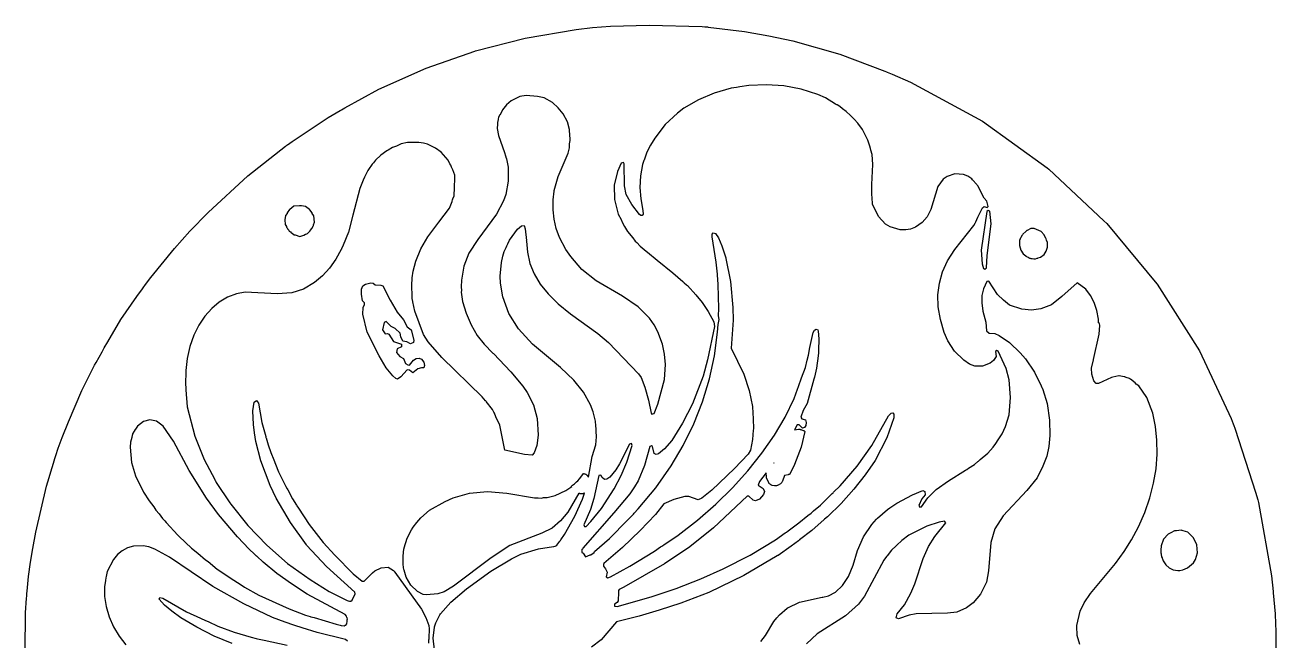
# Model space of a CAD drawing. Header units: millimetres. Extents: x 0 to 299, y 0 to 300.
# Drawn here: x 0.4 to 299.4, y 152.6 to 299.9 of the extents above; entities that cross this region are included whole.
import ezdxf

# ---------------------------------------------------------------- set-up
doc = ezdxf.new("R2010")
doc.units = ezdxf.units.MM
doc.layers.add('CUT', color=7, linetype='CONTINUOUS')

msp = doc.modelspace()

# ---------------------------------------------------------------- linework, layer by layer
at = {"layer": 'CUT'}
for points in [[(0.359, 150.177), (0.5087, 159.2833), (0.7294, 162.8327), (0.7715, 163.2961), (0.8254, 163.8899), (0.8768, 164.4566), (1.1995, 168.0125), (1.6617, 171.3934), (2.2114, 174.6916), (2.9061, 178.561), (5.4946, 189.5543), (6.1475, 191.6977), (6.5393, 192.9837), (7.1759, 195.0735), (7.5106, 196.1723), (7.7319, 196.8986), (8.3034, 198.66), (9.2038, 201.2487), (10.7224, 204.9708), (13.9777, 212.4953), (16.9716, 218.5002), (16.9754, 218.5071), (17.3623, 219.1899), (18.7788, 221.6894), (19.3187, 222.642), (20.1573, 224.1218), (23.2998, 229.4204), (27.116, 234.9338), (28.4122, 236.7336), (28.6211, 237.0236), (29.1857, 237.8076), (30.4011, 239.4952), (36.0756, 246.4407), (39.755, 250.5607), (44.1181, 255.0611), (53.6088, 263.8), (62.6369, 270.8549), (62.7874, 270.9653), (62.952, 271.086), (63.1478, 271.2297), (64.234, 272.0266), (72.8615, 277.7382), (75.6758, 279.3799), (76.0212, 279.5814), (76.7891, 280.0294), (76.8367, 280.0571), (84.9646, 284.5242), (96.2652, 289.5615), (107.8918, 293.6263), (108.0809, 293.6812), (119.9192, 296.7356), (132.1183, 298.7987), (136.0553, 299.2202), (140.3564, 299.551), (149.5553, 299.8503), (162.2579, 299.5031), (162.8397, 299.4512), (163.3907, 299.402), (163.5406, 299.3886), (163.6834, 299.3759), (172.3556, 298.3223), (178.1855, 297.3005), (183.9138, 296.0704), (195.1377, 292.8678), (205.9021, 288.8385), (206.2759, 288.6799), (206.4929, 288.5878), (207.6773, 288.0855), (212.0102, 286.1714), (229.2484, 276.844), (244.7248, 265.6963), (245.1074, 265.3667), (258.3015, 253.0545), (258.9858, 252.3726), (270.9443, 237.9926), (271.0213, 237.8875), (271.0355, 237.8681), (271.0379, 237.8648), (271.0392, 237.8631), (281.1567, 221.9196), (288.7133, 205.788), (289.2163, 204.4768), (289.3666, 204.0853), (289.6006, 203.4753), (289.6848, 203.2559), (294.5431, 188.1234), (295.0488, 186.3378), (295.2107, 185.6802), (298.3814, 168.1722), (298.7395, 164.3947), (298.7649, 164.0975), (299.1968, 159.032), (299.2066, 158.9174), (299.4067, 154.7324), (299.4189, 148.8614)], [(176.2679, 152.4677), (177.3838, 153.8735), (179.389, 157.2226), (180.092, 158.1206), (180.7215, 158.7948), (182.5726, 160.4301), (182.6509, 160.4926), (182.6785, 160.5146), (182.6863, 160.5208), (182.6961, 160.5287), (185.5477, 161.8798), (190.9453, 163.0653), (191.0174, 163.0767), (191.0539, 163.0892), (192.4568, 163.3973), (194.142, 164.2575), (195.8025, 165.8041), (197.2486, 167.9797), (198.3776, 170.734), (199.3785, 174.1812), (200.8141, 177.4714), (202.8089, 180.4402), (203.9367, 181.7403), (203.9582, 181.7611), (203.997, 181.7988), (204.0785, 181.8779), (204.1572, 181.9543), (206.5675, 184.0501), (207.0711, 184.4217), (208.7626, 185.5259), (212.5062, 187.5492), (215.0056, 188.524), (215.4427, 188.291), (215.5184, 187.4838), (214.7933, 186.5966), (214.0206, 184.929), (214.2377, 184.5606), (214.662, 184.6134), (216.2106, 186.7828), (218.1865, 188.7551), (221.1332, 190.8891), (225.1673, 193.4236), (225.4892, 193.5946), (225.8953, 193.881), (227.3311, 194.7831), (228.1379, 195.4627), (228.279, 195.5622), (228.7131, 195.9472), (230.5047, 197.4562), (231.8397, 198.9132), (232.4164, 199.7783), (232.5946, 199.9922), (232.8635, 200.449), (233.9508, 202.0802), (234.796, 203.833), (235.6467, 206.6297), (235.9403, 210.7585), (235.6697, 215.0014), (234.9295, 217.7137), (233.0243, 221.8506), (232.6985, 222.0231), (232.3555, 221.8135), (232.521, 220.5886), (231.9034, 219.6064), (231.0545, 218.9847), (229.2857, 218.2562), (227.4217, 218.2643), (226.1524, 218.7955), (224.8108, 219.6901), (222.5673, 221.8418), (220.9591, 224.3363), (220.0939, 226.3651), (219.1888, 229.4657), (218.6738, 232.4496), (218.5792, 235.3524), (218.9426, 238.1388), (219.7296, 240.8632), (220.9273, 243.4703), (222.6143, 246.1401), (227.1965, 251.8798), (227.4732, 252.4612), (227.6615, 252.7531), (228.1759, 253.9375), (229.2385, 256.1701), (229.6344, 256.4459), (230.3347, 256.2178), (230.6312, 256.4878), (230.2642, 257.7137), (229.6487, 258.4129), (228.1259, 261.3971), (227.9901, 261.5547), (227.937, 261.6845), (226.9021, 262.8174), (226.7116, 263.0384), (225.7876, 263.6795), (224.7462, 264.0847), (222.6767, 264.2571), (220.7802, 263.6116), (219.8566, 262.9614), (218.5556, 261.255), (216.909, 255.7494), (216.0299, 253.9661), (214.8156, 252.5953), (213.2029, 251.519), (212.0788, 251.0655), (210.8963, 250.8815), (209.5792, 250.9134), (207.2044, 251.5866), (206.0714, 252.2525), (204.3829, 254.0308), (202.9986, 256.9938), (202.9614, 257.2429), (202.7736, 259.4918), (202.7968, 261.7564), (203.0724, 266.4868), (202.8626, 268.9094), (202.5769, 269.9016), (202.507, 270.3233), (202.3016, 270.8571), (201.8848, 272.3044), (200.5433, 274.9001), (199.4541, 276.3837), (198.5718, 277.3466), (198.5642, 277.3562), (198.5543, 277.3657), (198.1824, 277.7716), (197.6984, 278.1839), (196.6706, 279.1664), (195.7909, 279.8087), (195.1533, 280.3519), (194.5248, 280.7333), (194.4387, 280.7962), (194.1489, 280.9614), (191.711, 282.441), (189.8751, 283.2423), (185.8738, 284.5342), (181.743, 285.2749), (177.5902, 285.5694), (173.3608, 285.3637), (171.2506, 285.0332), (170.8796, 285.002), (170.4793, 284.9124), (169.1954, 284.7114), (165.1334, 283.5676), (161.4004, 281.9803), (157.8889, 279.96), (156.3166, 278.7824), (153.4306, 276.0436), (150.9316, 272.835), (149.8918, 271.1439), (149.0171, 269.4236), (148.4426, 267.7791), (148.3505, 267.5661), (148.3273, 267.4492), (147.9856, 266.471), (147.4862, 263.828), (147.3362, 261.0106), (147.5416, 258.318), (148.0845, 255.5202), (148.1102, 254.641), (147.9155, 254.3167), (147.5825, 254.3077), (147.2921, 254.5475), (145.4024, 256.9182), (144.061, 259.2933), (143.6838, 261.373), (143.5906, 266.6253), (143.41, 266.9414), (142.8755, 266.8259), (142.0309, 264.8594), (141.2034, 261.5392), (141.2631, 258.0949), (142.1819, 254.646), (142.8595, 253.3363), (143.0825, 252.7296), (143.7118, 251.689), (144.3554, 250.4451), (145.6679, 248.9387), (146.2586, 248.181), (146.6221, 247.8436), (147.4011, 246.9495), (148.8301, 245.7945), (149.1423, 245.5047), (151.5008, 243.6358), (155.2416, 240.6121), (157.6046, 238.511), (157.9317, 238.2202), (158.4867, 237.7267), (158.6355, 237.5944), (158.7032, 237.5305), (160.7125, 235.3693), (162.2571, 233.4675), (163.6802, 231.3787), (165.0668, 228.8764), (165.2063, 227.7272), (163.5535, 219.8138), (162.4435, 215.8837), (159.9549, 209.2561), (157.5718, 204.6389), (154.9781, 200.5413), (153.2539, 198.5474), (151.8351, 197.3399), (151.2467, 197.1768), (150.7992, 197.4301), (150.3883, 199.0898), (150.0978, 199.2586), (149.7589, 199.1094), (148.489, 194.5557), (146.9307, 190.8989), (146.0672, 189.4176), (144.9201, 187.7594), (141.1521, 183.184), (133.731, 174.7456), (133.6717, 174.5953), (133.4133, 174.3158), (133.4858, 174.1243), (133.4613, 174.0622), (133.5061, 173.9944), (133.5061, 173.7677), (133.7871, 173.5693), (134.3648, 172.6956), (135.4257, 173.1548), (135.6614, 173.1989), (136.4097, 173.7078), (136.4954, 173.999), (140.073, 177.0687), (144.387, 181.4947), (145.7978, 182.913), (145.9616, 183.1102), (146.9635, 184.1381), (151.1554, 189.2284), (154.8439, 194.4335), (157.7238, 199.3537), (160.2308, 204.4604), (162.2882, 209.7709), (163.959, 215.2352), (165.1757, 220.7845), (165.9235, 226.4274), (166.0288, 228.2402), (166.0744, 228.2478), (166.284, 229.4152), (166.1511, 230.3456), (166.2528, 232.0962), (166.1047, 237.7742), (165.8931, 240.1299), (165.8941, 240.1848), (165.878, 240.2973), (165.6253, 243.1101), (164.6375, 249.1926), (164.6434, 249.8776), (164.8667, 250.1471), (165.3944, 249.9987), (166.1225, 248.9689), (166.969, 247.0258), (167.6383, 244.9311), (167.8844, 244.161), (167.9227, 244.0412), (167.9299, 244.0184), (169.0341, 238.5264), (169.6069, 232.3152), (169.6364, 229.2518), (169.2081, 222.5766), (172.2307, 216.3396), (173.4883, 212.4769), (174.2899, 208.6231), (174.3039, 208.5249), (174.4528, 205.6716), (174.4861, 203.3111), (174.4646, 202.9525), (174.2757, 200.7484), (173.8114, 198.2322), (173.2021, 197.2422), (169.9607, 193.7912), (164.5737, 188.6436), (162.1283, 186.7213), (161.2556, 186.3125), (159.0488, 187.1225), (158.1125, 187.1535), (155.5064, 186.4374), (153.0706, 185.3641), (151.0476, 182.8405), (147.3916, 179.0049), (143.2241, 174.9577), (138.7643, 171.0803), (138.7545, 171.0312), (138.6847, 171.0138), (138.6847, 170.4749), (139.1117, 169.8438), (139.4927, 169.0546), (139.3185, 167.877), (139.6792, 167.705), (140.3184, 167.9494), (144.9579, 170.4782), (150.84, 174.0611), (152.3125, 175.0585), (152.6025, 175.2263), (153.0383, 175.5502), (156.4995, 177.8946), (161.1131, 181.4665), (165.4746, 185.2595), (169.5068, 189.2011), (173.1961, 193.2805), (176.5246, 197.4708), (179.495, 201.7617), (182.0461, 206.0926), (184.1975, 210.5122), (185.0269, 212.7722), (185.3003, 213.4033), (186.0176, 215.4719), (186.9194, 217.9293), (187.3208, 219.7496), (187.6351, 220.8872), (187.9883, 222.7771), (188.769, 226.3179), (189.075, 226.9091), (189.5143, 227.1376), (189.8642, 226.9648), (189.9892, 226.667), (190.1417, 224.8009), (190.0628, 222.0117), (190.0592, 221.9755), (190.0507, 221.888), (190.0129, 221.4986), (189.944, 220.7891), (189.5404, 217.798), (189.0808, 215.6292), (188.974, 215.1513), (187.3234, 209.3748), (186.4055, 207.6706), (185.8639, 206.0494), (186.0786, 205.6695), (186.9135, 205.4783), (187.1159, 204.8123), (187.0261, 204.1182), (186.7171, 203.604), (186.2306, 203.4635), (185.4034, 204.2838), (184.9695, 204.2941), (184.3093, 203.0416), (185.2362, 203.1818), (185.3541, 203.1937), (185.4726, 203.194), (185.5906, 203.1825), (185.7068, 203.1595), (185.8203, 203.1251), (186.4033, 202.9163), (186.5154, 202.8696), (186.6221, 202.8119), (186.7225, 202.7437), (186.8155, 202.6657), (186.8197, 202.6614), (185.8828, 198.914), (184.313, 194.7787), (183.1981, 192.4955), (183.0204, 192.4152), (182.8977, 192.3676), (182.7705, 192.3338), (181.902, 192.1532), (181.4376, 190.8117), (181.3937, 190.7024), (181.3392, 190.598), (181.2747, 190.4994), (181.2009, 190.4075), (181.1185, 190.3234), (181.0282, 190.2477), (180.9309, 190.1813), (180.3842, 189.846), (180.2736, 189.786), (180.1573, 189.7378), (180.0366, 189.7021), (179.9129, 189.6792), (179.7874, 189.6694), (179.6616, 189.6728), (179.5368, 189.6894), (179.0139, 189.7869), (178.8932, 189.816), (178.7761, 189.8574), (178.6639, 189.9106), (178.5578, 189.9752), (178.459, 190.0504), (178.3684, 190.1354), (178.2872, 190.2293), (178.2161, 190.3311), (178.1558, 190.4397), (177.7292, 191.3127), (177.6829, 191.4205), (177.6473, 191.5324), (177.6229, 191.6472), (177.6097, 191.7639), (177.5463, 192.7673), (175.9547, 190.6928), (175.618, 189.8303), (176.8552, 188.9961), (177.1198, 188.3157), (176.8712, 187.5642), (175.9821, 186.4914), (174.9651, 186.0489), (174.3936, 186.26), (173.4321, 187.1929), (173.0245, 187.1831), (164.9883, 179.6593), (159.278, 175.1211), (153.2182, 170.982), (143.4858, 165.4222), (142.4246, 164.8987), (142.249, 164.6106), (142.2487, 164.3257), (142.2148, 164.2461), (142.1495, 162.1591), (141.9387, 161.7889), (141.2491, 161.4033), (141.2721, 160.9091), (141.9191, 160.8581), (150.0542, 163.1608), (155.9997, 165.1624), (161.9274, 167.4675), (167.2611, 169.7916), (173.6831, 173.1065), (179.7463, 176.7792), (182.0596, 178.4281), (182.3741, 178.6304), (182.7802, 178.9417), (185.3848, 180.7982), (187.5135, 182.5701), (188.2831, 183.16), (188.8524, 183.6845), (190.5281, 185.0793), (193.3362, 187.8156), (193.5699, 188.0309), (193.6549, 188.1262), (195.2082, 189.6398), (199.2963, 194.387), (202.7857, 199.3115), (206.8105, 206.4074), (207.4404, 207.0444), (207.7885, 207.109), (208.0683, 206.7929), (208.0372, 205.9024), (206.3529, 201.1144), (203.5602, 195.7355), (201.2149, 192.2747), (198.5246, 188.8588), (195.48, 185.4858), (192.1853, 182.2789), (191.5177, 181.6866), (191.4367, 181.6147), (191.4161, 181.5965), (191.4135, 181.5941), (188.4398, 178.9869), (185.5406, 176.73), (185.521, 176.7154), (185.4287, 176.647), (185.3011, 176.5525), (183.5491, 175.255), (180.378, 173.0353), (180.2844, 172.9775), (180.2505, 172.9566), (180.2279, 172.9426), (180.206, 172.9291), (172.189, 168.2539), (163.8163, 164.1432), (157.1675, 161.6275), (151.9806, 159.9183), (147.2067, 158.4774), (141.7957, 157.1367), (138.0936, 152.8842), (135.7911, 151.0922)], [(98.2778, 150.4794), (97.9445, 153.2442), (98.2563, 155.9061), (98.267, 155.9412), (98.5676, 156.9258), (98.7166, 157.2251), (99.5647, 158.8629), (99.6674, 159.0312), (99.701, 159.0862), (102.1505, 161.8655), (105.9244, 165.0701), (111.6955, 169.2776), (116.6338, 172.2406), (118.9251, 173.3094), (123.1458, 174.6266), (126.7393, 175.1726), (126.7807, 175.187), (127.1304, 175.2288), (127.2365, 175.3453), (127.5227, 175.4447), (128.2199, 176.4248), (128.3723, 176.5921), (128.4692, 176.7752), (129.3442, 178.0051), (131.8254, 182.4305), (133.613, 186.5148), (134.0848, 187.951), (134.0192, 187.9064), (133.914, 187.8495), (133.8036, 187.8033), (133.6892, 187.7683), (133.5719, 187.7449), (133.4528, 187.7333), (133.3332, 187.7336), (133.2142, 187.7458), (133.097, 187.7698), (132.9828, 187.8053), (132.8726, 187.8521), (132.794, 187.8951), (130.1554, 183.3509), (128.3336, 181.3202), (126.3778, 179.573), (123.9436, 178.3917), (116.2296, 175.4284), (111.788, 172.416), (102.7857, 165.6575), (100.549, 164.3468), (99.0413, 163.8598), (96.3654, 163.6198), (95.5227, 163.6983), (94.1599, 164.4457), (92.5959, 165.9523), (91.4967, 167.8169), (90.9779, 169.5452), (90.9392, 169.6974), (90.9286, 169.7392), (90.9215, 169.7671), (90.8472, 170.0589), (90.7834, 171.037), (90.7667, 172.8926), (90.9582, 174.5939), (90.9691, 174.6459), (90.9895, 174.7439), (90.9904, 174.748), (91.0166, 174.8735), (91.7286, 177.1527), (91.7423, 177.186), (92.7638, 179.1778), (93.151, 179.803), (94.0024, 180.9186), (94.0025, 180.9188), (94.0073, 180.9242), (94.9789, 182.0364), (97.0327, 183.8585), (100.7737, 185.9534), (102.6746, 186.7694), (106.6265, 187.9186), (110.8892, 188.2854), (115.5293, 187.9563), (122.1361, 186.8201), (122.9979, 186.8357), (123.8089, 186.7593), (124.3489, 186.8602), (125.1973, 186.8755), (127.1108, 187.3241), (129.6533, 188.5239), (131.0639, 189.4803), (131.0334, 189.5244), (130.9941, 189.5949), (131.261, 189.8264), (131.7336, 190.1614), (132.1985, 190.6394), (132.4991, 190.9001), (132.8965, 191.3573), (132.9067, 191.3677), (132.911, 191.3739), (133.5022, 192.0539), (133.8513, 192.592), (133.8656, 192.5916), (133.9837, 192.5826), (134.1004, 192.5621), (134.2144, 192.5301), (134.3248, 192.487), (134.4304, 192.4333), (134.5301, 192.3694), (134.6231, 192.296), (134.7084, 192.2138), (134.7851, 192.1235), (134.8526, 192.0262), (135.0007, 191.7883), (135.0177, 191.7851), (135.0891, 191.7643), (135.9066, 196.687), (136.8313, 199.4721), (137.0072, 201.3844), (136.8969, 202.768), (136.9141, 203.3226), (136.7942, 204.0553), (136.7099, 205.1134), (136.1852, 207.3896), (135.5503, 209.0526), (133.8893, 212.0715), (131.548, 214.9722), (128.3788, 217.9635), (121.6974, 223.5367), (118.3258, 227.2064), (116.0262, 230.8903), (114.5697, 234.8823), (114.0216, 238.1508), (113.9594, 239.7857), (114.2286, 243.0492), (114.5604, 244.5968), (114.9256, 245.7377), (115.3506, 246.6544), (115.5446, 247.0729), (115.7576, 247.5321), (116.1818, 248.4469), (118.0703, 251.002), (119.0375, 251.8396), (119.6494, 251.9157), (119.9651, 251.0961), (120.2068, 248.3313), (120.1992, 248.3223), (120.2236, 248.1393), (120.4501, 245.5492), (121.0756, 242.8592), (122.0812, 240.3458), (123.5467, 237.9271), (125.4471, 235.5563), (127.8514, 233.2132), (130.8014, 230.7709), (137.2789, 226.1144), (139.8464, 223.9401), (147.0069, 216.4807), (147.6809, 215.5421), (148.5499, 213.2945), (149.4275, 210.1177), (150.0262, 207.0163), (150.2118, 206.7783), (150.7457, 206.9347), (151.6611, 209.1991), (153.2318, 215.0955), (153.471, 218.7052), (153.2331, 221.1621), (152.7349, 223.5078), (151.6127, 226.4951), (150.7273, 228.1813), (149.6673, 229.7546), (146.9779, 232.4667), (143.2279, 235.0055), (136.87, 238.6948), (133.4962, 241.432), (130.8062, 244.4807), (129.6853, 246.1433), (128.1724, 249.0429), (127.3564, 251.184), (126.8314, 253.4024), (126.5922, 255.6457), (126.5911, 258.032), (126.8253, 260.1228), (126.8327, 260.1557), (126.8356, 260.1685), (126.8366, 260.173), (126.8609, 260.281), (127.8353, 263.6526), (130.198, 269.2485), (130.4864, 270.4459), (130.5354, 271.4127), (130.6613, 272.2523), (130.635, 273.9404), (130.5549, 274.3274), (130.5393, 274.8548), (130.0555, 276.6746), (128.9753, 278.6382), (127.8291, 280.0529), (126.4749, 281.287), (124.5043, 282.4026), (122.8397, 282.7909), (120.1288, 282.9671), (118.6648, 282.727), (116.5507, 281.7262), (115.4363, 280.7653), (114.4851, 279.572), (113.9352, 278.3375), (113.8982, 278.3443), (113.5816, 277.8359), (113.4755, 277.3054), (113.4664, 277.2851), (113.4612, 277.2341), (113.329, 276.5733), (113.3477, 276.1241), (113.2409, 275.0789), (113.54, 273.4232), (114.9745, 269.4036), (115.2382, 268.5618), (115.3029, 268.3551), (115.343, 268.2272), (115.4618, 267.8477), (115.9006, 265.8596), (115.902, 262.4856), (115.3335, 259.3434), (114.7725, 257.7827), (113.0659, 254.6093), (108.5883, 248.5954), (106.489, 245.2864), (105.2475, 242.1601), (104.6787, 238.8703), (104.6216, 237.211), (104.715, 236.3997), (104.6197, 235.9708), (104.949, 233.7257), (105.7871, 230.9718), (107.0144, 228.158), (108.4513, 225.6435), (110.1276, 223.5182), (112.193, 221.3629), (112.3831, 221.2869), (116.5138, 216.8889), (119.3579, 213.5059), (120.4352, 211.9636), (121.8994, 209.0051), (122.7888, 205.76), (123.0295, 201.8182), (122.6878, 199.2897), (122.0581, 197.5506), (121.577, 197.0247), (119.7695, 197.1776), (115.0824, 198.2136), (113.8526, 204.164), (112.9411, 206.1785), (112.6006, 207.0555), (112.4485, 207.2671), (112.1554, 207.9149), (110.5977, 209.8424), (110.4995, 209.9791), (110.4495, 210.0258), (109.6858, 210.9708), (100.0423, 220.3155), (96.7096, 224.1275), (95.6025, 225.8767), (93.5601, 231.4286), (93.1097, 233.6661), (93.1095, 233.667), (93.1076, 233.6766), (93.0959, 233.7368), (92.9497, 234.4859), (92.8959, 235.3681), (92.8364, 237.2191), (92.8566, 237.7727), (92.8688, 238.1084), (92.8948, 238.8229), (92.8997, 238.9566), (92.9413, 239.4094), (93.1712, 240.9826), (93.7866, 243.3735), (95.0146, 246.3231), (96.649, 249.1759), (99.2572, 252.7359), (101.8059, 256.0566), (102.4645, 257.6431), (102.4498, 257.7552), (102.5874, 258.0504), (102.6378, 258.2829), (102.9201, 259.0174), (102.9489, 259.7196), (103.0654, 260.2575), (103.1194, 263.9147), (102.6584, 265.2589), (102.3351, 265.8899), (102.1716, 266.3429), (101.9437, 266.6539), (101.4916, 267.5364), (99.8575, 269.4395), (98.5129, 270.3833), (96.6051, 271.3252), (95.6544, 271.6245), (94.498, 271.728), (94.1229, 271.8), (92.4265, 271.8), (92.1385, 271.7457), (91.8122, 271.7411), (90.2909, 271.454), (89.1708, 270.9119), (88.2343, 270.5723), (87.2123, 269.9638), (86.8418, 269.7844), (85.3963, 268.7472), (84.1338, 267.5389), (83.6951, 266.9234), (83.3209, 266.548), (82.4857, 265.3128), (82.3478, 265.0329), (82.0352, 264.5942), (81.6543, 263.8069), (81.5594, 263.6466), (81.5027, 263.4935), (81.1585, 262.7821), (80.4186, 260.7943), (78.7631, 254.4182), (77.6584, 250.3367), (76.4249, 247.2529), (76.0324, 246.3496), (76.0036, 246.2833), (75.9779, 246.2242), (75.9705, 246.2073), (74.6753, 243.8391), (73.1522, 241.6889), (71.455, 239.8672), (69.5535, 238.2657), (66.9292, 236.678), (64.1292, 235.8207), (60.665, 235.5817), (52.9586, 235.9407), (50.9489, 235.5888), (48.7947, 234.7622), (46.7893, 233.5826), (44.9886, 232.0774), (43.3465, 230.2224), (41.929, 228.0902), (40.7466, 225.6898), (39.7993, 223.0195), (39.0955, 220.116), (38.7951, 217.2583), (38.7349, 213.7744), (38.7693, 213.3434), (38.7674, 213.0946), (38.8253, 212.6414), (39.1504, 208.563), (40.9334, 201.5159), (43.168, 195.9671), (45.714, 191.1891), (45.852, 190.9231), (45.8728, 190.8912), (46.0796, 190.5031), (49.3318, 185.583), (49.3336, 185.5803), (49.3337, 185.5802), (49.5514, 185.2509), (53.6027, 180.1794), (58.1402, 175.465), (63.1259, 171.1381), (68.4967, 167.26), (73.0878, 164.4283), (77.3847, 162.2165), (77.5786, 162.1886), (77.8954, 162.0571), (78.1106, 162.1119), (78.2266, 162.0952), (78.5749, 162.3002), (79.249, 163.8641), (79.2078, 164.2179), (72.4442, 170.4142), (67.7492, 175.4402), (67.6558, 175.5614), (67.6542, 175.5636), (67.6468, 175.5731), (67.6437, 175.5772), (63.8172, 180.8773), (60.4349, 186.744), (58.9928, 189.7472), (56.709, 195.6638), (55.5507, 200.2683), (55.2386, 202.3441), (54.9589, 204.3519), (54.8391, 207.6159), (55.1522, 209.6723), (55.6944, 210.0722), (56.2065, 209.4513), (56.9916, 204.8173), (57.9024, 201.4533), (57.9495, 201.2604), (57.9772, 201.177), (58.4478, 199.4385), (59.1576, 197.6124), (59.292, 197.2063), (59.6842, 196.2574), (60.9536, 192.9912), (62.7457, 189.5349), (63.023, 188.9724), (63.1722, 188.7125), (64.2664, 186.602), (65.2743, 185.0488), (65.3522, 184.9129), (65.7308, 184.3453), (68.2946, 180.3942), (71.6066, 176.1557), (74.4165, 173.0763), (78.8075, 168.655), (80.9642, 166.8593), (81.4039, 166.8959), (83.4055, 168.844), (83.9943, 169.3093), (85.5316, 170.0703), (87.1609, 170.1984), (88.4787, 169.4176), (88.5852, 169.2776), (88.6399, 169.2056), (88.6834, 169.1484), (88.7978, 168.9978), (95.1191, 160.1835), (96.2121, 158.1842), (96.8566, 156.292), (96.9662, 155.4665), (96.872, 153.2243), (96.8622, 152.9908), (96.8543, 152.8038), (96.8226, 152.0493)], [(252.5296, 151.7466), (251.8972, 153.8959), (251.8092, 156.1288), (251.8125, 156.1856), (251.8125, 156.186), (251.816, 156.2459), (251.8164, 156.252), (252.605, 159.701), (253.5777, 161.7022), (255.0527, 163.8985), (261.0143, 171.1185), (263.1238, 173.9409), (264.9095, 176.7674), (266.5191, 179.8659), (268.0381, 183.2899), (269.2701, 186.8064), (270.1558, 190.2903), (270.7521, 193.7418), (271.0228, 197.2309), (270.9639, 200.5876), (270.6085, 203.8605), (269.9451, 207.0818), (268.52, 210.7799), (266.618, 213.5556), (266.026, 214.0168), (265.7934, 214.2606), (264.6125, 215.1619), (264.4885, 215.2144), (264.3719, 215.3052), (263.5693, 215.6039), (263.2882, 215.723), (263.2221, 215.7331), (263.1287, 215.7678), (261.9027, 215.9374), (261.8953, 215.9359), (261.873, 215.9393), (260.4469, 215.6388), (260.1187, 215.5715), (256.9976, 214.1535), (256.4442, 214.14), (255.8407, 214.7409), (255.4032, 216.3754), (255.3398, 217.7731), (255.7873, 219.8237), (255.8169, 219.8962), (257.134, 225.9129), (257.2837, 228.0083), (257.2238, 228.5172), (256.9965, 228.6619), (256.9508, 229.5047), (256.5622, 231.6044), (255.9308, 233.4698), (255.0678, 235.2003), (253.9553, 236.6619), (251.8766, 238.2259), (248.2567, 234.9404), (245.7307, 232.9679), (243.2263, 232.0016), (240.967, 231.6915), (238.6352, 231.878), (235.7236, 232.9003), (234.2689, 234.0232), (232.8573, 235.4347), (230.7817, 238.6364), (230.2997, 238.5256), (229.4658, 236.8002), (229.1132, 235.1456), (229.085, 233.3998), (229.3762, 231.4597), (230.0719, 228.7852), (230.2346, 226.728), (230.8468, 226.1473), (232.1761, 226.059), (233.2204, 225.6512), (235.696, 223.9398), (238.2985, 221.4868), (239.5079, 220.0679), (241.7105, 216.8132), (243.2935, 213.5941), (243.4471, 213.2201), (243.4615, 213.1852), (243.5025, 213.0853), (243.6608, 212.6997), (244.7022, 209.3617), (245.2784, 205.3773), (245.3393, 201.7062), (245.1259, 199.0771), (244.6172, 196.7726), (243.7002, 194.3554), (242.2962, 191.5771), (239.8744, 188.5417), (234.2302, 182.4801), (232.2414, 179.426), (231.2656, 176.1333), (230.7306, 169.3103), (230.2484, 166.6275), (228.7719, 163.7299), (226.997, 161.6837), (225.4702, 160.5299), (223.1192, 159.4297), (220.873, 159.2203), (213.4342, 159.0718), (211.7004, 158.7211), (209.1593, 157.8767), (208.627, 158.122), (208.8953, 159.0511), (210.577, 161.2454), (212.1365, 163.9871), (213.0879, 166.2194), (215.087, 172.3072), (216.3631, 175.1323), (217.8489, 177.5241), (220.5274, 180.8081), (220.1937, 181.2422), (218.9102, 181.0199), (215.952, 180.064), (211.618, 177.8836), (209.9348, 176.593), (208.7702, 175.4709), (208.7079, 175.4219), (208.6262, 175.3321), (207.5129, 174.2594), (206.4334, 172.9217), (206.3681, 172.85), (206.3426, 172.8093), (205.6347, 171.9321), (201.0141, 163.2538), (199.6408, 161.3888), (196.5452, 158.597), (189.7473, 154.3128), (187.1774, 151.8852)], [(77.4691, 152.5235), (76.9734, 152.9153), (70.1945, 154.6187), (66.6377, 155.7031), (64.901, 156.2935), (64.8743, 156.3026), (64.6099, 156.3924), (62.5391, 157.0964), (59.5395, 158.2217), (52.6839, 161.425), (45.2928, 165.6313), (34.9341, 172.6063), (31.3652, 174.5539), (29.9355, 175.091), (28.6208, 175.3565), (26.3018, 175.2724), (24.8665, 174.8289), (23.5858, 174.1589), (22.4498, 173.2274), (21.4847, 172.0874), (20.0168, 169.2101), (19.7846, 167.9618), (19.6945, 167.7043), (19.6073, 167.0085), (19.3376, 165.5584), (19.339, 163.1889), (19.7479, 160.7859), (20.474, 158.3098), (21.5398, 155.9763), (22.8792, 153.7207), (24.4805, 151.6791)], [(49.9037, 151.9531), (45.5461, 153.7548), (41.4033, 155.8414), (37.6139, 158.1389), (35.4709, 159.6768), (33.7057, 161.1083), (32.4037, 162.5551), (32.5968, 162.9819), (33.3404, 162.7942), (38.9953, 159.5485), (42.2959, 158.0303), (43.471, 157.4611), (44.1041, 157.1985), (46.436, 156.1259), (50.3668, 154.6859), (54.4546, 153.463), (55.644, 153.2019), (55.9519, 153.104), (57.5024, 152.7939), (63.0039, 151.5862)]]:
    msp.add_lwpolyline(points, dxfattribs=at)
for points in [[(66.3367, 256.6551), (66.0926, 256.6235), (66.0043, 256.6159), (65.9881, 256.6198), (65.9544, 256.6116), (64.6477, 256.4992), (63.6351, 255.7541), (63.6074, 255.7132), (63.5984, 255.7069), (63.0281, 254.9215), (62.9973, 254.8128), (62.6579, 254.312), (62.4447, 253.2366), (62.5855, 252.1687), (62.8726, 251.6703), (62.9004, 251.4937), (63.0437, 251.3386), (63.1136, 251.1207), (63.3158, 250.9009), (63.3938, 250.7655), (63.42, 250.7443), (63.5018, 250.5997), (63.7909, 250.3845), (64.0008, 250.1563), (64.2189, 250.0658), (64.7194, 249.6931), (64.9337, 249.6448), (66.0445, 249.2916), (67.022, 249.5714), (67.438, 249.8501), (67.7182, 249.9141), (67.8507, 250.0294), (67.8778, 250.0407), (68.34, 250.4543), (68.4008, 250.495), (68.4394, 250.5416), (68.519, 250.6109), (68.5596, 250.6866), (69.0212, 251.2435), (69.2195, 251.8051), (69.329, 251.9497), (69.3055, 252.0488), (69.5344, 252.6973), (69.3703, 254.2584), (69.0184, 254.7919), (68.9813, 254.9215), (68.4515, 255.6512), (68.4061, 255.72), (67.424, 256.4745), (66.4587, 256.6551), (66.3698, 256.6474)], [(228.9683, 246.0015), (229.1996, 242.7603), (229.4688, 241.664), (229.806, 241.4414), (230.2074, 241.7834), (230.3429, 244.7512), (231.3276, 252.3337), (230.9765, 255.3163), (230.5851, 255.5147), (230.2574, 255.2229)], [(244.7588, 247.8159), (244.54, 248.3839), (244.439, 248.7028), (244.3899, 248.7738), (244.0386, 249.6858), (243.2797, 250.4472), (241.6286, 251.1852), (240.7905, 251.1633), (239.9296, 250.7395), (239.8365, 250.7172), (239.7806, 250.6662), (239.7553, 250.6537), (239.6015, 250.5029), (238.8633, 249.8296), (238.8041, 249.7205), (238.6371, 249.5565), (238.39, 248.957), (238.2876, 248.7683), (238.2797, 248.6893), (238.1348, 248.3377), (238.076, 247.1403), (238.4115, 246.0381), (238.9942, 245.1669), (239.5965, 244.6412), (239.6451, 244.5939), (239.6596, 244.5862), (239.7768, 244.4838), (240.1578, 244.3179), (240.3914, 244.1599), (240.4781, 244.1464), (240.5073, 244.1307), (240.6496, 244.1037), (240.8058, 244.0357), (241.0924, 244.0197), (241.5033, 243.9417), (241.7421, 243.9834), (241.9592, 243.9712), (242.3041, 244.0815), (242.4909, 244.1141), (242.5518, 244.1607), (243.1346, 244.347), (243.9961, 245.0092), (244.4921, 245.8049), (244.764, 246.7296)], [(90.2049, 225.2716), (90.0492, 226.1721), (88.8829, 227.2716), (87.864, 227.764), (86.6827, 228.9532), (86.191, 228.7479), (85.8084, 226.956), (86.4446, 226.0511), (87.0159, 226.0905), (87.3421, 225.9148), (88.4673, 224.1738), (90.3382, 223.5407), (90.3769, 222.8824), (89.3563, 222.3928), (89.1752, 221.5165), (89.9689, 220.6298), (90.8448, 220.1329), (91.3255, 218.9481), (91.8583, 218.5766), (92.2635, 218.5445), (93.193, 219.6849), (93.8527, 220.0892), (94.5644, 220.1865), (95.1122, 219.9692), (95.698, 219.2289), (95.8492, 218.4804), (95.7047, 217.8688), (95.1314, 217.9165), (94.2737, 217.6452), (93.0546, 216.6943), (92.28, 217.3268), (91.7451, 217.4251), (90.1699, 215.7465), (89.3819, 215.2051), (88.9926, 215.3251), (88.296, 215.958), (86.7309, 217.9144), (85.0129, 220.7456), (82.1595, 226.4504), (81.151, 230.7015), (81.1812, 232.3037), (81.5302, 233.0226), (81.5165, 233.3863), (81.0692, 233.9112), (80.8226, 235.5043), (80.7948, 236.6909), (81.0888, 237.4612), (81.764, 237.902), (83.051, 238.1861), (83.5726, 238.1072), (84.0424, 237.7217), (85.3915, 237.6759), (85.8746, 237.4702), (87.614, 234.0798), (89.3628, 231.204), (90.8433, 229.3543), (91.703, 227.6642), (92.6818, 226.9378), (93.2999, 224.5197), (93.2593, 223.9492), (92.5076, 223.609), (91.6434, 224.1139), (90.6677, 224.2274)], [(33.3761, 203.9715), (31.8182, 205.1247), (30.2343, 205.4643), (28.7111, 205.0683), (27.2289, 203.9608), (26.7461, 203.1921), (26.6519, 203.1105), (26.4636, 202.7423), (26.0815, 202.1339), (26.0176, 201.8703), (25.9764, 201.7898), (25.86, 201.2206), (25.5965, 200.1337), (25.5051, 198.949), (25.7969, 195.227), (26.7718, 192.0884), (28.7014, 188.1353), (30.0246, 186.0595), (31.1284, 184.6159), (31.6384, 183.8799), (32.393, 182.9619), (33.214, 181.8882), (33.7694, 181.2877), (34.1114, 180.8717), (36.9292, 177.8462), (37.1111, 177.6747), (37.2429, 177.5322), (40.1702, 174.7551), (41.6418, 173.5566), (43.5442, 171.9494), (44.1183, 171.5397), (46.2915, 169.7698), (50.2967, 167.13), (51.1416, 166.527), (51.5157, 166.3266), (52.8422, 165.4523), (56.2732, 163.5423), (63.5353, 160.224), (67.4453, 158.7611), (68.4972, 158.4463), (68.6976, 158.3736), (69.48, 158.1521), (74.7223, 156.5831), (75.7306, 156.3832), (75.9697, 156.3156), (76.6218, 156.2286), (76.8744, 156.3533), (77.0545, 156.3553), (77.2788, 156.6611), (77.2848, 156.8517), (77.4041, 157.1698), (77.3923, 157.6733), (77.4394, 157.7726), (77.3816, 158.0966), (77.2572, 158.217), (77.1914, 158.5478), (76.9, 158.8714), (67.7913, 163.7944), (64.0515, 166.2072), (60.5691, 168.7298), (57.2671, 171.4323), (55.7644, 172.8199), (55.7164, 172.8648), (55.6066, 172.9676), (55.2206, 173.3289), (53.9465, 174.5216), (51.1294, 177.4503), (46.5961, 182.7931), (43.7059, 186.7371), (39.6318, 193.3277), (35.883, 200.3441)], [(134.5207, 179.9289), (135.6265, 181.124), (138.1616, 184.2862), (141.2221, 188.9215), (142.8911, 192.1383), (144.204, 195.2995), (145.5334, 199.3425), (145.3412, 199.795), (144.8364, 199.6685), (142.5117, 194.9051), (141.632, 193.4822), (140.1589, 191.7087), (139.4465, 191.2627), (138.8652, 191.2216), (138.3485, 191.6493), (138.038, 192.2433), (137.4994, 192.1156), (136.34, 186.635), (135.5255, 184.0435), (133.9675, 180.3404), (134.1198, 179.9675)], [(179.3509, 195.1195), (179.396, 195.1523), (179.403, 195.1873)], [(275.5074, 178.937), (275.4777, 178.9251), (275.1503, 178.89), (274.2569, 178.4353), (274.1411, 178.3888), (274.1074, 178.3591), (273.6365, 178.1194), (272.549, 176.929), (271.9583, 175.3202), (271.8667, 174.3), (271.8818, 174.1656), (271.8659, 174.0711), (271.9044, 173.7935), (271.8982, 173.6501), (271.9617, 173.3812), (272.0066, 173.0581), (272.0242, 172.9018), (272.0308, 172.8839), (272.0583, 172.686), (272.1788, 172.4632), (272.2034, 172.359), (272.272, 172.2288), (272.4418, 171.7676), (273.1089, 170.7573), (273.8842, 170.0642), (274.806, 169.5964), (275.9904, 169.4061), (276.1512, 169.4266), (276.2763, 169.4028), (276.4289, 169.4621), (277.1221, 169.5505), (278.2843, 170.0333), (279.7087, 171.2665), (280.188, 172.0422), (280.6532, 173.6823), (280.4669, 175.585), (279.6914, 177.2358), (279.5069, 177.4195), (279.4691, 177.4957), (279.0675, 177.8568), (278.3645, 178.5566), (277.2383, 178.9049), (276.9771, 178.9975), (276.9434, 178.9961), (276.737, 179.06), (275.64, 178.9425)]]:
    msp.add_lwpolyline(points, close=True, dxfattribs=at)

doc.saveas('drawing.dxf')
